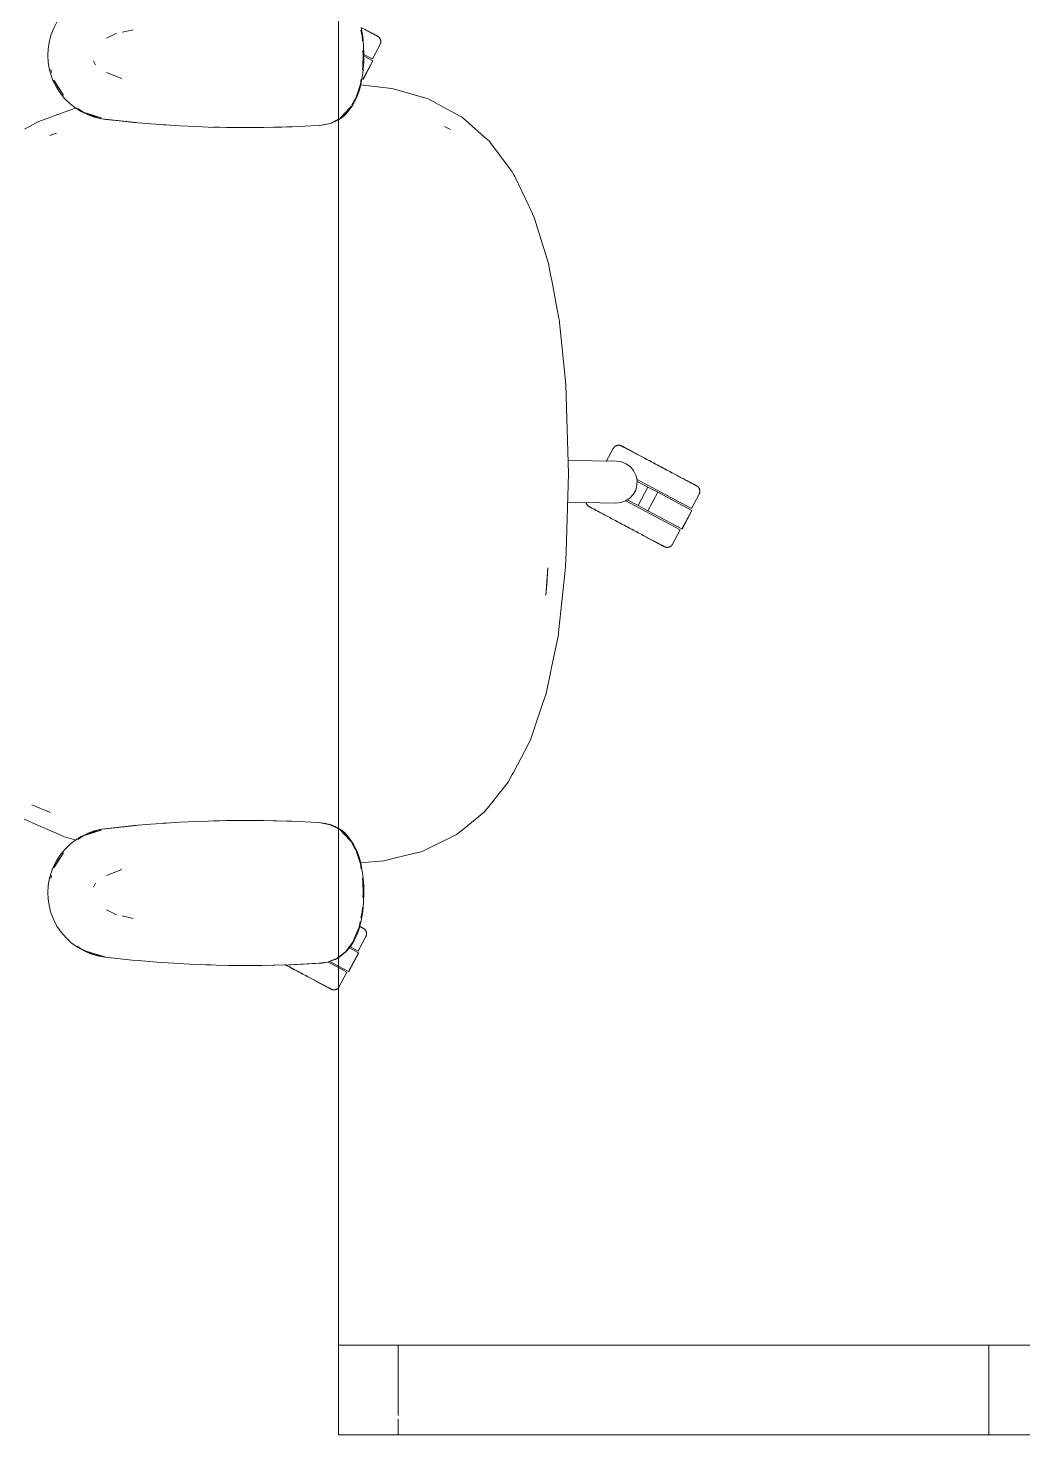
# Model space of a CAD drawing. Header units: millimetres. Extents: x 155927 to 295199, y -4084 to 97293.
# Drawn here: x 185961 to 186627, y 10669 to 11610 of the extents above; entities that cross this region are included whole.
import ezdxf

# ---------------------------------------------------------------- set-up
doc = ezdxf.new("R2010")
doc.units = ezdxf.units.MM
doc.header["$MEASUREMENT"] = 0
doc.layers.add('G-IMPT', color=8, linetype='CONTINUOUS', lineweight=9)
doc.layers.add('I-FURN', color=8, linetype='CONTINUOUS', lineweight=9)

msp = doc.modelspace()

# ---------------------------------------------------------------- linework, layer by layer
at = {"layer": 'G-IMPT'}
for p, q in [((185980.75, 11613.8), (185978.56, 11609.64)), ((185975.47, 11600.06), (185976.73, 11604.93)), ((185978.56, 11609.64), (185976.73, 11604.93)), ((186013.9, 11603.08), (186020.68, 11606.34)), ((186031.73, 11608.68), (186024.29, 11607.11)), ((186184.05, 11608.27), (186184.82, 11604.52)), ((186185.23, 11604.19), (186184.23, 11610.12)), ((186184.82, 11604.52), (186185.01, 11601.32)), ((186185.23, 11604.19), (186185.8, 11598.04)), ((185974.65, 11591.7), (185974.82, 11595.55)), ((185975.47, 11600.06), (185974.82, 11595.55)), ((186185.41, 11594.81), (186185.6, 11591.7)), ((186185.98, 11591.7), (186185.8, 11598.04)), ((185974.65, 11591.7), (185974.94, 11586.66)), ((185974.94, 11586.66), (185975.82, 11581.71)), ((186005.26, 11587.87), (186006.28, 11585.65)), ((186006.28, 11585.65), (186006.57, 11585.2)), ((186185.37, 11584.53), (186184.98, 11581.75)), ((186185.89, 11587.19), (186185.31, 11579.88)), ((186185.37, 11584.53), (186185.6, 11591.7)), ((186185.89, 11587.19), (186185.98, 11591.7)), ((185975.82, 11581.71), (185976.39, 11579.58)), ((185978.1, 11574.81), (185976.39, 11579.58)), ((185977.19, 11580.02), (185976.57, 11582.05)), ((185978.1, 11574.81), (185980.34, 11570.3)), ((185978.75, 11574.91), (185980.91, 11571.23)), ((185978.75, 11574.91), (185985.07, 11564.96)), ((186024.23, 11575.98), (186013.8, 11580.13)), ((186184.11, 11575.57), (186183.65, 11572.28)), ((186184.2, 11573.12), (186185.31, 11579.88)), ((185980.34, 11570.3), (185982.61, 11566.75)), ((185980.91, 11571.23), (185985.07, 11564.96)), ((185985.79, 11562.78), (185982.61, 11566.75)), ((186183.65, 11572.28), (186180.62, 11562.88)), ((186183.22, 11569.19), (186181.48, 11564.1)), ((186183.22, 11569.19), (186184.2, 11573.12)), ((186183.53, 11571.77), (186204.8, 11569.35)), ((186207.06, 11568.72), (186204.8, 11569.35)), ((186207.06, 11568.72), (186228.41, 11562.71)), ((185993.6, 11556.49), (185974.66, 11549.54)), ((185985.79, 11562.78), (185989.4, 11559.23)), ((185989.4, 11559.23), (185992.71, 11556.61)), ((185997.03, 11553.88), (185992.71, 11556.61)), ((185998.36, 11553.48), (185994.78, 11555.9)), ((186176.85, 11556.67), (186169.94, 11549.28)), ((186176.85, 11556.67), (186175.57, 11555.2)), ((186177.54, 11557.73), (186175.65, 11554.58)), ((186176.02, 11554.64), (186178.47, 11558.09)), ((186178.87, 11559.96), (186178.01, 11558.52)), ((186179.27, 11559.46), (186178.47, 11558.09)), ((186180.62, 11562.88), (186179.15, 11560.43)), ((186181.48, 11564.1), (186179.27, 11559.46)), ((186228.41, 11562.71), (186229.52, 11562.12)), ((186229.52, 11562.12), (186240.76, 11556.1)), ((186240.76, 11556.1), (186251.2, 11550.52)), ((185959.03, 11542.28), (185966.93, 11546.43)), ((185966.93, 11546.43), (185968.69, 11547.35)), ((185974.66, 11549.54), (185968.69, 11547.35)), ((185997.03, 11553.88), (186001.61, 11551.69)), ((185998.36, 11553.48), (186001.06, 11552.58)), ((185998.36, 11553.48), (186010.21, 11549.67)), ((186007.58, 11549.88), (185999.39, 11553.08)), ((186001.06, 11552.58), (186010.21, 11549.67)), ((186001.61, 11551.69), (186005.75, 11550.24)), ((186010.71, 11549.08), (186005.75, 11550.24)), ((186010.26, 11549.37), (186007.58, 11549.88)), ((186010.71, 11549.08), (186033.66, 11546.63)), ((186010.71, 11549.08), (186013.53, 11548.75)), ((186010.71, 11549.08), (186032.14, 11546.73)), ((186033.66, 11546.63), (186013.53, 11548.75)), ((186032.14, 11546.73), (186043.54, 11545.74)), ((186053.83, 11545.02), (186043.54, 11545.74)), ((186163.45, 11546.07), (186156.1, 11544.7)), ((186160.34, 11545.2), (186164.29, 11546.27)), ((186167.71, 11548.17), (186163.45, 11546.07)), ((186168.61, 11548.25), (186164.29, 11546.27)), ((186167.71, 11548.17), (186168.98, 11548.8)), ((186168.98, 11548.5), (186171.83, 11550.46)), ((186175.65, 11554.58), (186169.94, 11549.28)), ((186169.94, 11549.28), (186172.36, 11551.51)), ((186173.16, 11551.59), (186171.83, 11550.46)), ((186175.43, 11555.04), (186172.36, 11551.51)), ((186173.16, 11551.59), (186176.02, 11554.64)), ((186251.86, 11549.93), (186251.2, 11550.52)), ((186266.65, 11536.92), (186251.86, 11549.93)), ((185975.97, 11537.95), (185980.43, 11539.58)), ((185975.97, 11537.95), (185976.55, 11538.2)), ((185980.43, 11539.58), (185976.55, 11538.2)), ((186051.79, 11545.15), (186050.37, 11545.28)), ((186051.79, 11545.15), (186053.69, 11545.06)), ((186053.83, 11545.02), (186062.7, 11544.45)), ((186074.01, 11543.92), (186062.7, 11544.45)), ((186074.01, 11543.92), (186081.89, 11543.62)), ((186094.19, 11543.33), (186081.89, 11543.62)), ((186085.76, 11543.54), (186087.41, 11543.46)), ((186087.41, 11543.46), (186089.49, 11543.46)), ((186094.19, 11543.33), (186099.66, 11543.25)), ((186114.38, 11543.25), (186099.66, 11543.25)), ((186118.89, 11543.3), (186114.38, 11543.25)), ((186118.89, 11543.3), (186134.56, 11543.68)), ((186125.61, 11543.47), (186127.83, 11543.48)), ((186131.16, 11543.62), (186127.83, 11543.48)), ((186134.56, 11543.68), (186138.1, 11543.8)), ((186150.66, 11544.42), (186138.1, 11543.8)), ((186150.66, 11544.42), (186156.33, 11544.7)), ((186156.33, 11544.7), (186160.34, 11545.2)), ((186241.6, 11543.09), (186240, 11543.87)), ((186243.89, 11541.91), (186240, 11543.87)), ((186243.89, 11541.91), (186241.6, 11543.09)), ((186266.65, 11536.92), (186269.91, 11534.05)), ((186270.63, 11533.08), (186269.91, 11534.05)), ((186285.2, 11513.58), (186270.63, 11533.08)), ((186285.2, 11513.58), (186285.66, 11512.81)), ((186285.66, 11512.81), (186286.6, 11511.23)), ((186287.03, 11510.53), (186286.6, 11511.23)), ((186287.03, 11510.53), (186296.29, 11490.88)), ((186296.29, 11490.88), (186296.72, 11489.97)), ((186299.91, 11483.2), (186296.72, 11489.97)), ((186299.91, 11483.2), (186305.24, 11465.93)), ((186305.24, 11465.93), (186309.43, 11452.32)), ((186309.43, 11452.32), (186310.89, 11444.72)), ((186311.59, 11441.05), (186310.89, 11444.72)), ((186311.59, 11441.05), (186316.46, 11415.68)), ((186316.55, 11415.21), (186316.46, 11415.68)), ((186316.55, 11415.21), (186320.37, 11378.22)), ((186320.37, 11378.22), (186321.1, 11371.15)), ((186321.32, 11363.9), (186321.1, 11371.15)), ((186322.94, 11311.73), (186321.32, 11363.9)), ((186321.24, 11259.55), (186322.94, 11311.73)), ((186321.24, 11259.55), (186320.91, 11249.61)), ((186309.03, 11249.07), (186307.78, 11230.79)), ((186309.03, 11249.07), (186308.4, 11237.74)), ((186320.43, 11245.24), (186316.3, 11207.79)), ((186320.43, 11245.24), (186320.91, 11249.61)), ((186307.78, 11230.79), (186308.4, 11237.74)), ((186315.82, 11203.37), (186316.3, 11207.79)), ((186311.47, 11182.43), (186315.82, 11203.37)), ((186311.47, 11182.43), (186310.7, 11178.75)), ((186310.7, 11178.75), (186307.83, 11164.93)), ((186305.32, 11157.49), (186307.83, 11164.93)), ((186305.32, 11157.49), (186297.17, 11133.4)), ((186296.29, 11131.74), (186297.17, 11133.4)), ((186285.99, 11112.24), (186296.29, 11131.74)), ((186282.56, 11105.73), (186270.35, 11090.59)), ((186282.56, 11105.73), (186285.27, 11110.86)), ((186285.99, 11112.24), (186285.27, 11110.86)), ((185963.85, 11090.54), (185975.71, 11085.62)), ((185975.97, 11085.51), (185975.71, 11085.62)), ((186251.64, 11073.76), (186266.59, 11085.93)), ((186266.59, 11085.93), (186270.35, 11090.59)), ((185966.91, 11077.51), (185958.74, 11081.08)), ((185974.75, 11074.09), (185966.91, 11077.51)), ((186010.71, 11074.31), (186033.66, 11076.77)), ((186010.71, 11074.31), (186032.14, 11076.67)), ((186033.66, 11076.77), (186013.53, 11074.65)), ((186032.14, 11076.67), (186043.54, 11077.65)), ((186053.83, 11078.38), (186043.54, 11077.65)), ((186051.79, 11078.24), (186050.37, 11078.11)), ((186051.79, 11078.24), (186053.69, 11078.33)), ((186053.83, 11078.38), (186062.7, 11078.94)), ((186074.01, 11079.48), (186062.7, 11078.94)), ((186074.01, 11079.48), (186081.89, 11079.78)), ((186094.19, 11080.07), (186081.89, 11079.78)), ((186085.76, 11079.85), (186087.41, 11079.93)), ((186087.41, 11079.93), (186089.49, 11079.93)), ((186094.19, 11080.07), (186099.66, 11080.14)), ((186114.38, 11080.15), (186099.66, 11080.14)), ((186118.89, 11080.1), (186114.38, 11080.15)), ((186118.89, 11080.1), (186134.56, 11079.72)), ((186125.61, 11079.92), (186127.83, 11079.92)), ((186131.16, 11079.78), (186127.83, 11079.92)), ((186134.56, 11079.72), (186138.1, 11079.59)), ((186150.66, 11078.98), (186138.1, 11079.59)), ((186150.66, 11078.98), (186156.33, 11078.7)), ((186163.45, 11077.33), (186156.1, 11078.7)), ((186156.33, 11078.7), (186160.34, 11078.2)), ((186160.34, 11078.2), (186164.29, 11077.13)), ((186167.71, 11075.22), (186163.45, 11077.33)), ((186168.61, 11075.14), (186164.29, 11077.13)), ((185985.87, 11069.23), (185974.75, 11074.09)), ((185985.87, 11069.23), (185993.69, 11066.98)), ((185989.4, 11064.17), (185992.71, 11066.79)), ((185997.03, 11069.52), (185992.71, 11066.79)), ((185998.36, 11069.91), (185994.78, 11067.49)), ((185997.03, 11069.52), (186001.61, 11071.71)), ((185998.36, 11069.91), (186010.21, 11073.73)), ((185998.36, 11069.91), (186001.06, 11070.82)), ((186007.58, 11073.52), (185999.39, 11070.32)), ((186001.06, 11070.82), (186010.21, 11073.73)), ((186001.61, 11071.71), (186005.75, 11073.16)), ((186010.71, 11074.31), (186005.75, 11073.16)), ((186010.26, 11074.03), (186007.58, 11073.52)), ((186010.71, 11074.31), (186013.53, 11074.65)), ((186167.71, 11075.22), (186168.98, 11074.6)), ((186168.98, 11074.89), (186171.83, 11072.94)), ((186175.65, 11068.81), (186169.94, 11074.12)), ((186176.85, 11066.73), (186169.94, 11074.12)), ((186169.94, 11074.12), (186172.36, 11071.89)), ((186173.16, 11071.81), (186171.83, 11072.94)), ((186175.43, 11068.35), (186172.36, 11071.89)), ((186173.16, 11071.81), (186176.02, 11068.76)), ((186176.85, 11066.73), (186175.57, 11068.2)), ((186177.54, 11065.66), (186175.65, 11068.81)), ((186176.02, 11068.76), (186178.47, 11065.3)), ((186229.36, 11061.62), (186240.83, 11067.26)), ((186247.99, 11070.79), (186240.83, 11067.26)), ((186251.64, 11073.76), (186247.99, 11070.79)), ((185978.75, 11048.49), (185985.07, 11058.44)), ((185980.91, 11052.17), (185985.07, 11058.44)), ((185985.79, 11060.62), (185982.61, 11056.64)), ((185985.79, 11060.62), (185989.4, 11064.17)), ((186178.87, 11063.43), (186178.01, 11064.87)), ((186179.27, 11063.93), (186178.47, 11065.3)), ((186180.62, 11060.51), (186179.15, 11062.97)), ((186181.48, 11059.29), (186179.27, 11063.93)), ((186183.65, 11051.12), (186180.62, 11060.51)), ((186183.22, 11054.21), (186181.48, 11059.29)), ((186224.99, 11059.47), (186207.05, 11055.07)), ((186229.36, 11061.62), (186224.99, 11059.47)), ((185978.1, 11048.59), (185976.39, 11043.81)), ((185978.1, 11048.59), (185980.34, 11053.1)), ((185978.75, 11048.49), (185980.91, 11052.17)), ((185980.34, 11053.1), (185982.61, 11056.64)), ((186183.22, 11054.21), (186184.2, 11050.28)), ((186183.51, 11051.74), (186199.39, 11053.18)), ((186184.11, 11047.83), (186183.65, 11051.12)), ((186184.2, 11050.28), (186185.31, 11043.52)), ((186199.39, 11053.18), (186204.68, 11054.48)), ((186207.05, 11055.07), (186204.68, 11054.48)), ((185974.94, 11036.74), (185975.82, 11041.69)), ((185975.82, 11041.69), (185976.39, 11043.81)), ((185977.19, 11043.38), (185976.57, 11041.35)), ((186006.28, 11037.74), (186006.57, 11038.2)), ((186024.23, 11047.41), (186013.8, 11043.27)), ((186185.37, 11038.86), (186184.98, 11041.64)), ((186185.89, 11036.2), (186185.31, 11043.52)), ((186185.37, 11038.86), (186185.6, 11031.7)), ((185974.65, 11031.7), (185974.94, 11036.74)), ((185974.65, 11031.7), (185974.82, 11027.85)), ((186005.26, 11035.52), (186006.28, 11037.74)), ((186185.41, 11028.59), (186185.6, 11031.7)), ((186185.98, 11031.7), (186185.8, 11025.36)), ((186185.89, 11036.2), (186185.98, 11031.7)), ((185975.47, 11023.34), (185974.82, 11027.85)), ((185975.47, 11023.34), (185976.73, 11018.47)), ((186013.9, 11020.32), (186020.68, 11017.05)), ((186184.82, 11018.87), (186185.01, 11022.07)), ((186185.23, 11019.21), (186185.8, 11025.36)), ((185978.56, 11013.76), (185976.73, 11018.47)), ((185980.75, 11009.59), (185978.56, 11013.76)), ((186031.73, 11014.71), (186024.29, 11016.29)), ((186182.78, 11008.91), (186183.49, 11012.37)), ((186182.8, 11007.8), (186184.23, 11013.27)), ((186184.05, 11015.12), (186184.82, 11018.87)), ((186185.23, 11019.21), (186184.23, 11013.27)), ((185980.75, 11009.59), (185983.58, 11005.43)), ((185983.58, 11005.43), (185986.9, 11001.59)), ((185990.34, 10998.42), (185986.9, 11001.59)), ((186178.61, 10998.89), (186180.45, 11003.28)), ((186179.23, 10999.39), (186181.22, 11003.46)), ((186182.78, 11008.91), (186180.45, 11003.28)), ((186182.8, 11007.8), (186181.22, 11003.46)), ((185990.34, 10998.42), (185994.43, 10995.43)), ((185994.38, 10996.12), (185996.49, 10994.53)), ((185998.87, 10992.92), (185994.43, 10995.43)), ((186004.56, 10990.79), (185996.49, 10994.53)), ((185998.87, 10992.92), (186003.1, 10991.11)), ((186013.53, 10988.74), (186001.06, 10992.58)), ((186001.06, 10992.58), (186010.21, 10989.66)), ((186003.1, 10991.11), (186007.97, 10989.64)), ((186168.98, 10988.83), (186173.39, 10992.1)), ((186170.17, 10989.22), (186173.91, 10992.3)), ((186173.39, 10992.1), (186178.61, 10998.89)), ((186176.58, 10995.34), (186173.91, 10992.3)), ((186179.23, 10999.39), (186176.58, 10995.34)), ((186004.56, 10990.79), (186012.96, 10988.87)), ((186013.01, 10988.74), (186007.97, 10989.64)), ((186013.53, 10988.74), (186010.21, 10989.66)), ((186030.94, 10986.84), (186013.01, 10988.74)), ((186035.07, 10986.49), (186030.94, 10986.84)), ((186050.12, 10985.25), (186035.07, 10986.49)), ((186041.94, 10985.9), (186040.27, 10986.06)), ((186050.12, 10985.25), (186055.21, 10984.92)), ((186055.21, 10984.92), (186069.35, 10984.11)), ((186075.38, 10983.86), (186069.35, 10984.11)), ((186075.38, 10983.86), (186087.13, 10983.47)), ((186080.26, 10983.72), (186082.2, 10983.61)), ((186082.2, 10983.61), (186083.69, 10983.59)), ((186095.55, 10983.3), (186087.13, 10983.47)), ((186095.55, 10983.3), (186125.57, 10983.42)), ((186095.55, 10983.3), (186115.74, 10983.26)), ((186095.55, 10983.3), (186106.35, 10983.21)), ((186125.57, 10983.42), (186106.35, 10983.21)), ((186115.74, 10983.26), (186137.13, 10983.76)), ((186115.74, 10983.26), (186135.92, 10983.72)), ((186115.74, 10983.26), (186125.57, 10983.42)), ((186115.74, 10983.3), (186117.77, 10983.28)), ((186117.77, 10983.28), (186119.68, 10983.35)), ((186125.57, 10983.42), (186137.13, 10983.76)), ((186135.92, 10983.72), (186157.71, 10984.81)), ((186135.92, 10983.72), (186156.1, 10984.7)), ((186137.13, 10983.76), (186135.92, 10983.72)), ((186137.13, 10983.76), (186157.71, 10984.81)), ((186157.71, 10984.81), (186156.1, 10984.7)), ((186157.71, 10984.81), (186159.36, 10985.06)), ((186161.57, 10985.52), (186157.72, 10984.94)), ((186161.75, 10985.51), (186159.36, 10985.06)), ((186161.57, 10985.52), (186167.77, 10987.93)), ((186161.75, 10985.51), (186163.1, 10985.87)), ((186166.74, 10987.27), (186163.1, 10985.87)), ((186166.74, 10987.27), (186168.98, 10988.54)), ((186167.77, 10987.93), (186168.98, 10988.83)), ((186168.98, 10988.54), (186170.17, 10989.22))]:
    msp.add_line(p, q, dxfattribs=at)
at = {"layer": 'I-FURN'}
for p, q in [((186168.98, 12069.5), (186168.98, 10669.5)), ((186168.98, 10669.5), (186168.98, 12069.5)), ((186185.27, 11609.57), (186184.46, 11610)), ((186186.06, 11609.15), (186185.27, 11609.57)), ((186186.82, 11608.74), (186186.06, 11609.15)), ((186187.56, 11608.35), (186186.82, 11608.74)), ((186188.26, 11607.98), (186187.56, 11608.35)), ((186188.94, 11607.62), (186188.26, 11607.98)), ((186189.59, 11607.27), (186188.94, 11607.62)), ((186190.2, 11606.94), (186189.59, 11607.27)), ((186190.79, 11606.63), (186190.2, 11606.94)), ((186190.48, 11606.8), (186191.05, 11606.5)), ((186191.34, 11606.34), (186190.79, 11606.63)), ((186191.05, 11606.5), (186191.58, 11606.21)), ((186191.86, 11606.06), (186191.34, 11606.34)), ((186191.58, 11606.21), (186192.08, 11605.94)), ((186192.34, 11605.81), (186191.86, 11606.06)), ((186192.08, 11605.94), (186192.55, 11605.7)), ((186192.79, 11605.57), (186192.34, 11605.81)), ((186192.55, 11605.7), (186192.98, 11605.47)), ((186193.2, 11605.35), (186192.79, 11605.57)), ((186192.98, 11605.47), (186193.37, 11605.26)), ((186193.57, 11605.16), (186193.2, 11605.35)), ((186193.37, 11605.26), (186193.73, 11605.07)), ((186193.9, 11604.98), (186193.57, 11605.16)), ((186193.73, 11605.07), (186194.04, 11604.9)), ((186194.2, 11604.82), (186193.9, 11604.98)), ((186194.04, 11604.9), (186194.32, 11604.75)), ((186194.46, 11604.68), (186194.2, 11604.82)), ((186194.32, 11604.75), (186194.56, 11604.63)), ((186194.68, 11604.56), (186194.46, 11604.68)), ((186194.56, 11604.63), (186194.77, 11604.52)), ((186194.86, 11604.47), (186194.68, 11604.56)), ((186194.77, 11604.52), (186194.93, 11604.43)), ((186195, 11604.39), (186194.86, 11604.47)), ((186194.93, 11604.43), (186195.05, 11604.37)), ((186195.1, 11604.34), (186195, 11604.39)), ((186195.05, 11604.37), (186195.13, 11604.32)), ((186195.16, 11604.31), (186195.1, 11604.34)), ((186195.13, 11604.32), (186195.17, 11604.3)), ((186195.18, 11604.3), (186195.16, 11604.31)), ((186195.17, 11604.3), (186195.18, 11604.3)), ((186195.18, 11604.3), (186195.32, 11604.22)), ((186195.32, 11604.22), (186195.46, 11604.14)), ((186195.46, 11604.14), (186195.59, 11604.05)), ((186195.59, 11604.05), (186195.72, 11603.95)), ((186195.72, 11603.95), (186195.85, 11603.85)), ((186195.85, 11603.85), (186195.97, 11603.75)), ((186195.97, 11603.75), (186196.09, 11603.64)), ((186196.09, 11603.64), (186196.2, 11603.52)), ((186196.2, 11603.52), (186196.31, 11603.4)), ((186196.31, 11603.4), (186196.42, 11603.28)), ((186196.42, 11603.28), (186196.51, 11603.15)), ((186196.51, 11603.15), (186196.61, 11603.02)), ((186196.61, 11603.02), (186196.7, 11602.89)), ((186196.7, 11602.89), (186196.78, 11602.75)), ((186196.78, 11602.75), (186196.86, 11602.61)), ((186196.86, 11602.61), (186196.93, 11602.46)), ((186196.93, 11602.46), (186197, 11602.32)), ((186197, 11602.32), (186197.06, 11602.17)), ((186197.06, 11602.17), (186197.11, 11602.02)), ((186191.7, 11589.16), (186196.85, 11598.85)), ((186196.87, 11598.89), (186196.85, 11598.85)), ((186196.94, 11599.03), (186196.87, 11598.89)), ((186197, 11599.18), (186196.94, 11599.03)), ((186197.06, 11599.33), (186197, 11599.18)), ((186197.12, 11599.48), (186197.06, 11599.33)), ((186197.11, 11602.02), (186197.16, 11601.86)), ((186197.16, 11599.63), (186197.12, 11599.48)), ((186197.16, 11601.86), (186197.2, 11601.71)), ((186197.2, 11599.79), (186197.16, 11599.63)), ((186197.2, 11601.71), (186197.24, 11601.55)), ((186197.24, 11599.95), (186197.2, 11599.79)), ((186197.24, 11601.55), (186197.26, 11601.39)), ((186197.27, 11600.11), (186197.24, 11599.95)), ((186197.26, 11601.39), (186197.29, 11601.23)), ((186197.29, 11600.27), (186197.27, 11600.11)), ((186197.29, 11601.23), (186197.3, 11601.07)), ((186197.31, 11600.43), (186197.29, 11600.27)), ((186197.3, 11601.07), (186197.31, 11600.91)), ((186197.31, 11600.91), (186197.32, 11600.75)), ((186197.32, 11600.75), (186197.31, 11600.59)), ((186197.31, 11600.59), (186197.31, 11600.43)), ((186191.88, 11587.93), (186185.31, 11575.57)), ((186185.48, 11575.48), (186192.05, 11587.84)), ((186186.07, 11592.16), (186191.7, 11589.16)), ((186186.59, 11590.75), (186191.88, 11587.93)), ((186185.31, 11575.57), (186185.21, 11575.62)), ((186353.26, 11329.49), (186353.36, 11329.61)), ((186353.36, 11329.61), (186353.47, 11329.73)), ((186353.47, 11329.73), (186353.59, 11329.84)), ((186353.59, 11329.84), (186353.71, 11329.95)), ((186353.71, 11329.95), (186353.83, 11330.05)), ((186353.83, 11330.05), (186353.96, 11330.15)), ((186353.96, 11330.15), (186354.09, 11330.25)), ((186354.09, 11330.25), (186354.22, 11330.34)), ((186354.22, 11330.34), (186354.36, 11330.42)), ((186354.36, 11330.42), (186354.5, 11330.5)), ((186354.5, 11330.5), (186354.65, 11330.57)), ((186354.65, 11330.57), (186354.79, 11330.63)), ((186354.79, 11330.63), (186354.94, 11330.69)), ((186354.94, 11330.69), (186355.1, 11330.75)), ((186355.1, 11330.75), (186355.25, 11330.8)), ((186355.25, 11330.8), (186355.41, 11330.84)), ((186355.41, 11330.84), (186355.56, 11330.87)), ((186355.56, 11330.87), (186355.72, 11330.9)), ((186355.72, 11330.9), (186355.88, 11330.93)), ((186355.88, 11330.93), (186356.04, 11330.94)), ((186356.04, 11330.94), (186356.2, 11330.95)), ((186356.2, 11330.95), (186356.36, 11330.96)), ((186356.36, 11330.96), (186356.52, 11330.95)), ((186356.52, 11330.95), (186356.69, 11330.94)), ((186356.69, 11330.94), (186356.85, 11330.93)), ((186356.85, 11330.93), (186357.01, 11330.91)), ((186357.01, 11330.91), (186357.16, 11330.88)), ((186357.16, 11330.88), (186357.32, 11330.84)), ((186357.32, 11330.84), (186357.48, 11330.8)), ((186357.48, 11330.8), (186357.63, 11330.75)), ((186357.63, 11330.75), (186357.78, 11330.7)), ((186357.78, 11330.7), (186357.93, 11330.64)), ((186357.93, 11330.64), (186358.08, 11330.58)), ((186358.08, 11330.58), (186358.23, 11330.5)), ((186358.23, 11330.5), (186358.26, 11330.48)), ((186358.26, 11330.48), (186358.28, 11330.47)), ((186358.27, 11330.48), (186358.26, 11330.48)), ((186358.31, 11330.46), (186358.27, 11330.48)), ((186358.28, 11330.47), (186358.34, 11330.44)), ((186358.39, 11330.42), (186358.31, 11330.46)), ((186358.34, 11330.44), (186358.44, 11330.39)), ((186358.52, 11330.35), (186358.39, 11330.42)), ((186358.44, 11330.39), (186358.58, 11330.31)), ((186358.68, 11330.26), (186358.52, 11330.35)), ((186358.58, 11330.31), (186358.76, 11330.22)), ((186358.88, 11330.16), (186358.68, 11330.26)), ((186358.76, 11330.22), (186358.98, 11330.1)), ((186359.12, 11330.03), (186358.88, 11330.16)), ((186358.98, 11330.1), (186359.24, 11329.96)), ((186359.4, 11329.88), (186359.12, 11330.03)), ((186359.24, 11329.96), (186359.54, 11329.81)), ((186359.72, 11329.71), (186359.4, 11329.88)), ((186359.54, 11329.81), (186359.88, 11329.63)), ((186360.07, 11329.52), (186359.72, 11329.71)), ((186359.88, 11329.63), (186360.25, 11329.43)), ((186360.46, 11329.31), (186360.07, 11329.52)), ((186322.66, 11320.76), (186355, 11320.19)), ((186352.81, 11328.82), (186348.11, 11319.98)), ((186352.81, 11328.82), (186352.89, 11328.96)), ((186352.89, 11328.96), (186352.98, 11329.1)), ((186352.98, 11329.1), (186353.07, 11329.23)), ((186353.07, 11329.23), (186353.16, 11329.36)), ((186353.16, 11329.36), (186353.26, 11329.49)), ((186355, 11320.19), (186358.34, 11319.73)), ((186360.25, 11329.43), (186360.66, 11329.21)), ((186360.89, 11329.09), (186360.46, 11329.31)), ((186360.66, 11329.21), (186361.1, 11328.97)), ((186361.36, 11328.84), (186360.89, 11329.09)), ((186361.1, 11328.97), (186361.59, 11328.72)), ((186361.86, 11328.57), (186361.36, 11328.84)), ((186361.59, 11328.72), (186362.1, 11328.44)), ((186362.4, 11328.29), (186361.86, 11328.57)), ((186362.1, 11328.44), (186362.65, 11328.15)), ((186362.97, 11327.98), (186362.4, 11328.29)), ((186362.65, 11328.15), (186363.24, 11327.84)), ((186363.57, 11327.66), (186362.97, 11327.98)), ((186364.2, 11327.33), (186363.57, 11327.66)), ((186364.87, 11326.97), (186364.2, 11327.33)), ((186365.56, 11326.61), (186364.87, 11326.97)), ((186366.28, 11326.22), (186365.56, 11326.61)), ((186367.03, 11325.82), (186366.28, 11326.22)), ((186367.81, 11325.41), (186367.03, 11325.82)), ((186368.61, 11324.98), (186367.81, 11325.41)), ((186369.43, 11324.55), (186368.61, 11324.98)), ((186368.98, 11324.78), (186369.82, 11324.34)), ((186370.28, 11324.1), (186369.43, 11324.55)), ((186369.82, 11324.34), (186370.68, 11323.88)), ((186371.15, 11323.63), (186370.28, 11324.1)), ((186370.68, 11323.88), (186371.55, 11323.42)), ((186372.03, 11323.16), (186371.15, 11323.63)), ((186371.55, 11323.42), (186372.45, 11322.94)), ((186372.94, 11322.68), (186372.03, 11323.16)), ((186372.45, 11322.94), (186373.36, 11322.46)), ((186373.86, 11322.19), (186372.94, 11322.68)), ((186373.36, 11322.46), (186374.29, 11321.96)), ((186374.8, 11321.69), (186373.86, 11322.19)), ((186374.29, 11321.96), (186375.24, 11321.46)), ((186375.75, 11321.19), (186374.8, 11321.69)), ((186375.24, 11321.46), (186376.19, 11320.95)), ((186376.72, 11320.67), (186375.75, 11321.19)), ((186376.19, 11320.95), (186377.16, 11320.44)), ((186377.69, 11320.16), (186376.72, 11320.67)), ((186377.16, 11320.44), (186378.14, 11319.92)), ((186378.67, 11319.63), (186377.69, 11320.16)), ((186358.34, 11319.73), (186361.48, 11318.48)), ((186361.48, 11318.48), (186364.22, 11316.51)), ((186364.22, 11316.51), (186366.41, 11313.95)), ((186366.41, 11313.95), (186367.93, 11310.94)), ((186367.93, 11310.94), (186368.68, 11307.65)), ((186378.14, 11319.92), (186379.13, 11319.39)), ((186379.66, 11319.11), (186378.67, 11319.63)), ((186379.13, 11319.39), (186380.12, 11318.86)), ((186380.66, 11318.58), (186379.66, 11319.11)), ((186380.12, 11318.86), (186381.12, 11318.33)), ((186381.66, 11318.04), (186380.66, 11318.58)), ((186381.12, 11318.33), (186382.12, 11317.8)), ((186382.67, 11317.51), (186381.66, 11318.04)), ((186382.12, 11317.8), (186383.13, 11317.26)), ((186383.67, 11316.97), (186382.67, 11317.51)), ((186383.13, 11317.26), (186384.14, 11316.73)), ((186384.68, 11316.44), (186383.67, 11316.97)), ((186384.14, 11316.73), (186385.14, 11316.19)), ((186385.68, 11315.91), (186384.68, 11316.44)), ((186385.14, 11316.19), (186386.14, 11315.66)), ((186386.68, 11315.38), (186385.68, 11315.91)), ((186386.14, 11315.66), (186387.14, 11315.13)), ((186387.67, 11314.85), (186386.68, 11315.38)), ((186387.14, 11315.13), (186388.13, 11314.6)), ((186388.66, 11314.32), (186387.67, 11314.85)), ((186388.13, 11314.6), (186389.11, 11314.08)), ((186389.64, 11313.8), (186388.66, 11314.32)), ((186389.11, 11314.08), (186390.09, 11313.56)), ((186390.61, 11313.29), (186389.64, 11313.8)), ((186390.09, 11313.56), (186391.05, 11313.05)), ((186391.57, 11312.78), (186390.61, 11313.29)), ((186391.05, 11313.05), (186392, 11312.55)), ((186392.51, 11312.28), (186391.57, 11312.78)), ((186392, 11312.55), (186392.94, 11312.05)), ((186393.44, 11311.78), (186392.51, 11312.28)), ((186392.94, 11312.05), (186393.86, 11311.56)), ((186394.35, 11311.3), (186393.44, 11311.78)), ((186393.86, 11311.56), (186394.77, 11311.07)), ((186395.25, 11310.82), (186394.35, 11311.3)), ((186396.13, 11310.35), (186395.25, 11310.82)), ((186368.62, 11304.27), (186367.75, 11301.01)), ((186368.34, 11308.14), (186405.05, 11288.62)), ((186368.68, 11307.65), (186368.62, 11304.27)), ((186368.74, 11306.79), (186375.89, 11302.99)), ((186375.89, 11302.99), (186369.32, 11290.63)), ((186375.89, 11302.99), (186382.53, 11299.46)), ((186396.98, 11309.9), (186396.13, 11310.35)), ((186397.82, 11309.45), (186396.98, 11309.9)), ((186398.63, 11309.02), (186397.82, 11309.45)), ((186399.42, 11308.6), (186398.63, 11309.02)), ((186400.18, 11308.2), (186399.42, 11308.6)), ((186400.91, 11307.81), (186400.18, 11308.2)), ((186401.62, 11307.43), (186400.91, 11307.81)), ((186402.3, 11307.07), (186401.62, 11307.43)), ((186402.95, 11306.73), (186402.3, 11307.07)), ((186403.56, 11306.4), (186402.95, 11306.73)), ((186404.15, 11306.09), (186403.56, 11306.4)), ((186403.84, 11306.25), (186404.41, 11305.95)), ((186404.7, 11305.79), (186404.15, 11306.09)), ((186404.41, 11305.95), (186404.94, 11305.67)), ((186405.22, 11305.52), (186404.7, 11305.79)), ((186404.94, 11305.67), (186405.44, 11305.4)), ((186405.7, 11305.26), (186405.22, 11305.52)), ((186405.44, 11305.4), (186405.91, 11305.15)), ((186406.14, 11305.03), (186405.7, 11305.26)), ((186405.91, 11305.15), (186406.34, 11304.92)), ((186406.55, 11304.81), (186406.14, 11305.03)), ((186406.34, 11304.92), (186406.73, 11304.71)), ((186406.93, 11304.61), (186406.55, 11304.81)), ((186406.73, 11304.71), (186407.09, 11304.52)), ((186407.26, 11304.43), (186406.93, 11304.61)), ((186407.09, 11304.52), (186407.4, 11304.36)), ((186407.56, 11304.27), (186407.26, 11304.43)), ((186407.4, 11304.36), (186407.68, 11304.21)), ((186407.82, 11304.14), (186407.56, 11304.27)), ((186407.68, 11304.21), (186407.92, 11304.08)), ((186408.04, 11304.02), (186407.82, 11304.14)), ((186407.92, 11304.08), (186408.13, 11303.97)), ((186408.22, 11303.92), (186408.04, 11304.02)), ((186408.13, 11303.97), (186408.29, 11303.89)), ((186408.36, 11303.85), (186408.22, 11303.92)), ((186408.29, 11303.89), (186408.41, 11303.82)), ((186408.46, 11303.8), (186408.36, 11303.85)), ((186408.41, 11303.82), (186408.49, 11303.78)), ((186408.52, 11303.76), (186408.46, 11303.8)), ((186408.49, 11303.78), (186408.53, 11303.76)), ((186408.54, 11303.75), (186408.52, 11303.76)), ((186408.53, 11303.76), (186408.54, 11303.75)), ((186408.54, 11303.75), (186408.68, 11303.67)), ((186408.68, 11303.67), (186408.82, 11303.59)), ((186408.82, 11303.59), (186408.95, 11303.5)), ((186408.95, 11303.5), (186409.08, 11303.41)), ((186409.08, 11303.41), (186409.21, 11303.31)), ((186409.21, 11303.31), (186409.33, 11303.2)), ((186409.33, 11303.2), (186409.45, 11303.09)), ((186409.45, 11303.09), (186409.56, 11302.98)), ((186409.56, 11302.98), (186409.67, 11302.86)), ((186409.67, 11302.86), (186409.77, 11302.74)), ((186409.77, 11302.74), (186409.87, 11302.61)), ((186409.87, 11302.61), (186409.97, 11302.48)), ((186409.97, 11302.48), (186410.06, 11302.34)), ((186410.06, 11302.34), (186410.14, 11302.2)), ((186410.14, 11302.2), (186410.22, 11302.06)), ((186410.22, 11302.06), (186410.29, 11301.92)), ((186410.29, 11301.92), (186410.36, 11301.77)), ((186410.36, 11301.77), (186410.42, 11301.62)), ((186410.42, 11301.62), (186410.47, 11301.47)), ((186410.47, 11301.47), (186410.52, 11301.32)), ((186410.52, 11301.32), (186410.56, 11301.16)), ((186354.51, 11292.21), (186322.32, 11292.77)), ((186334.65, 11292.46), (186334.61, 11292.62)), ((186334.69, 11292.31), (186334.65, 11292.46)), ((186334.74, 11292.15), (186334.69, 11292.31)), ((186334.79, 11292), (186334.74, 11292.15)), ((186334.85, 11291.85), (186334.79, 11292)), ((186357.87, 11292.56), (186354.51, 11292.21)), ((186361.04, 11293.7), (186357.87, 11292.56)), ((186360.79, 11294.03), (186397.54, 11274.49)), ((186363.85, 11295.57), (186361.04, 11293.7)), ((186369.32, 11290.63), (186362.17, 11294.43)), ((186366.13, 11298.05), (186363.85, 11295.57)), ((186367.75, 11301.01), (186366.13, 11298.05)), ((186382.53, 11299.46), (186375.96, 11287.1)), ((186382.53, 11299.46), (186405.24, 11287.39)), ((186405.05, 11288.62), (186410.2, 11298.3)), ((186410.22, 11298.34), (186410.2, 11298.3)), ((186410.3, 11298.49), (186410.22, 11298.34)), ((186410.36, 11298.63), (186410.3, 11298.49)), ((186410.42, 11298.78), (186410.36, 11298.63)), ((186410.47, 11298.93), (186410.42, 11298.78)), ((186410.52, 11299.09), (186410.47, 11298.93)), ((186410.56, 11299.24), (186410.52, 11299.09)), ((186410.56, 11301.16), (186410.59, 11301)), ((186410.6, 11299.4), (186410.56, 11299.24)), ((186410.59, 11301), (186410.62, 11300.84)), ((186410.63, 11299.56), (186410.6, 11299.4)), ((186410.62, 11300.84), (186410.65, 11300.69)), ((186410.65, 11299.72), (186410.63, 11299.56)), ((186410.65, 11300.69), (186410.66, 11300.52)), ((186410.66, 11299.88), (186410.65, 11299.72)), ((186410.66, 11300.52), (186410.67, 11300.36)), ((186410.67, 11300.04), (186410.66, 11299.88)), ((186410.67, 11300.36), (186410.68, 11300.2)), ((186410.68, 11300.2), (186410.67, 11300.04)), ((186334.92, 11291.7), (186334.85, 11291.85)), ((186334.99, 11291.56), (186334.92, 11291.7)), ((186335.07, 11291.42), (186334.99, 11291.56)), ((186335.15, 11291.28), (186335.07, 11291.42)), ((186335.24, 11291.14), (186335.15, 11291.28)), ((186335.33, 11291.01), (186335.24, 11291.14)), ((186335.43, 11290.89), (186335.33, 11291.01)), ((186335.54, 11290.76), (186335.43, 11290.89)), ((186335.64, 11290.64), (186335.54, 11290.76)), ((186335.76, 11290.53), (186335.64, 11290.64)), ((186335.88, 11290.42), (186335.76, 11290.53)), ((186336, 11290.32), (186335.88, 11290.42)), ((186336.13, 11290.22), (186336, 11290.32)), ((186336.26, 11290.12), (186336.13, 11290.22)), ((186336.39, 11290.03), (186336.26, 11290.12)), ((186336.53, 11289.95), (186336.39, 11290.03)), ((186336.67, 11289.87), (186336.53, 11289.95)), ((186336.72, 11289.84), (186336.67, 11289.87)), ((186336.67, 11289.87), (186336.67, 11289.87)), ((186336.67, 11289.87), (186336.69, 11289.86)), ((186336.69, 11289.86), (186336.75, 11289.83)), ((186336.8, 11289.8), (186336.72, 11289.84)), ((186336.75, 11289.83), (186336.85, 11289.77)), ((186336.92, 11289.73), (186336.8, 11289.8)), ((186336.85, 11289.77), (186336.99, 11289.7)), ((186337.08, 11289.65), (186336.92, 11289.73)), ((186336.99, 11289.7), (186337.17, 11289.6)), ((186337.28, 11289.54), (186337.08, 11289.65)), ((186337.17, 11289.6), (186337.39, 11289.49)), ((186337.52, 11289.41), (186337.28, 11289.54)), ((186337.39, 11289.49), (186337.65, 11289.35)), ((186337.8, 11289.27), (186337.52, 11289.41)), ((186337.65, 11289.35), (186337.94, 11289.19)), ((186338.12, 11289.1), (186337.8, 11289.27)), ((186337.94, 11289.19), (186338.28, 11289.01)), ((186338.48, 11288.91), (186338.12, 11289.1)), ((186338.28, 11289.01), (186338.65, 11288.81)), ((186338.87, 11288.7), (186338.48, 11288.91)), ((186338.65, 11288.81), (186339.06, 11288.6)), ((186339.3, 11288.47), (186338.87, 11288.7)), ((186339.06, 11288.6), (186339.51, 11288.36)), ((186339.76, 11288.22), (186339.3, 11288.47)), ((186339.51, 11288.36), (186339.99, 11288.1)), ((186340.27, 11287.96), (186339.76, 11288.22)), ((186339.99, 11288.1), (186340.51, 11287.83)), ((186340.8, 11287.67), (186340.27, 11287.96)), ((186340.51, 11287.83), (186341.06, 11287.53)), ((186341.37, 11287.37), (186340.8, 11287.67)), ((186341.06, 11287.53), (186341.64, 11287.22)), ((186341.64, 11287.22), (186342.26, 11286.9)), ((186342.26, 11286.9), (186342.91, 11286.55)), ((186342.91, 11286.55), (186343.58, 11286.19)), ((186343.58, 11286.19), (186344.29, 11285.81)), ((186344.29, 11285.81), (186345.03, 11285.42)), ((186345.03, 11285.42), (186345.79, 11285.02)), ((186345.79, 11285.02), (186346.58, 11284.6)), ((186346.58, 11284.6), (186347.39, 11284.17)), ((186347.39, 11284.17), (186348.22, 11283.72)), ((186348.22, 11283.72), (186349.08, 11283.27)), ((186349.08, 11283.27), (186349.96, 11282.8)), ((186349.96, 11282.8), (186350.85, 11282.33)), ((186351.34, 11282.06), (186350.44, 11282.55)), ((186375.96, 11287.1), (186369.32, 11290.63)), ((186398.67, 11275.02), (186375.96, 11287.1)), ((186405.24, 11287.39), (186398.67, 11275.02)), ((186398.84, 11274.93), (186405.41, 11287.3)), ((186350.85, 11282.33), (186351.77, 11281.84)), ((186352.27, 11281.57), (186351.34, 11282.06)), ((186351.77, 11281.84), (186352.7, 11281.35)), ((186353.2, 11281.08), (186352.27, 11281.57)), ((186352.7, 11281.35), (186353.64, 11280.84)), ((186354.16, 11280.57), (186353.2, 11281.08)), ((186353.64, 11280.84), (186354.6, 11280.34)), ((186355.12, 11280.06), (186354.16, 11280.57)), ((186354.6, 11280.34), (186355.57, 11279.82)), ((186356.09, 11279.54), (186355.12, 11280.06)), ((186355.57, 11279.82), (186356.55, 11279.3)), ((186357.08, 11279.02), (186356.09, 11279.54)), ((186356.55, 11279.3), (186357.53, 11278.77)), ((186358.07, 11278.49), (186357.08, 11279.02)), ((186357.53, 11278.77), (186358.53, 11278.25)), ((186359.07, 11277.96), (186358.07, 11278.49)), ((186358.53, 11278.25), (186359.53, 11277.71)), ((186360.07, 11277.43), (186359.07, 11277.96)), ((186359.53, 11277.71), (186360.53, 11277.18)), ((186361.07, 11276.89), (186360.07, 11277.43)), ((186360.53, 11277.18), (186361.53, 11276.65)), ((186362.08, 11276.36), (186361.07, 11276.89)), ((186361.53, 11276.65), (186362.54, 11276.11)), ((186363.08, 11275.82), (186362.08, 11276.36)), ((186362.54, 11276.11), (186363.54, 11275.58)), ((186364.08, 11275.29), (186363.08, 11275.82)), ((186363.54, 11275.58), (186364.55, 11275.05)), ((186365.08, 11274.76), (186364.08, 11275.29)), ((186364.55, 11275.05), (186365.54, 11274.52)), ((186366.08, 11274.23), (186365.08, 11274.76)), ((186365.54, 11274.52), (186366.53, 11273.99)), ((186367.07, 11273.71), (186366.08, 11274.23)), ((186366.53, 11273.99), (186367.52, 11273.47)), ((186368.04, 11273.19), (186367.07, 11273.71)), ((186367.52, 11273.47), (186368.49, 11272.95)), ((186369.01, 11272.67), (186368.04, 11273.19)), ((186392.39, 11264.8), (186397.54, 11274.49)), ((186368.49, 11272.95), (186369.45, 11272.44)), ((186369.97, 11272.16), (186369.01, 11272.67)), ((186369.45, 11272.44), (186370.41, 11271.93)), ((186370.91, 11271.66), (186369.97, 11272.16)), ((186370.41, 11271.93), (186371.34, 11271.43)), ((186371.84, 11271.17), (186370.91, 11271.66)), ((186371.34, 11271.43), (186372.27, 11270.94)), ((186372.76, 11270.68), (186371.84, 11271.17)), ((186372.27, 11270.94), (186373.17, 11270.46)), ((186373.65, 11270.2), (186372.76, 11270.68)), ((186373.17, 11270.46), (186374.06, 11269.99)), ((186374.53, 11269.74), (186373.65, 11270.2)), ((186374.06, 11269.99), (186374.93, 11269.53)), ((186375.39, 11269.28), (186374.53, 11269.74)), ((186374.93, 11269.53), (186375.77, 11269.08)), ((186376.22, 11268.84), (186375.39, 11269.28)), ((186375.77, 11269.08), (186376.6, 11268.64)), ((186376.6, 11268.64), (186377.4, 11268.21)), ((186377.4, 11268.21), (186378.18, 11267.8)), ((186378.18, 11267.8), (186378.93, 11267.4)), ((186378.93, 11267.4), (186379.65, 11267.02)), ((186379.65, 11267.02), (186380.34, 11266.65)), ((186380.34, 11266.65), (186381.01, 11266.29)), ((186381.01, 11266.29), (186381.64, 11265.96)), ((186381.64, 11265.96), (186382.24, 11265.64)), ((186382.55, 11265.47), (186381.97, 11265.78)), ((186382.24, 11265.64), (186382.81, 11265.33)), ((186383.1, 11265.18), (186382.55, 11265.47)), ((186382.81, 11265.33), (186383.35, 11265.05)), ((186383.62, 11264.9), (186383.1, 11265.18)), ((186383.35, 11265.05), (186383.85, 11264.78)), ((186384.1, 11264.65), (186383.62, 11264.9)), ((186383.85, 11264.78), (186384.31, 11264.54)), ((186384.55, 11264.41), (186384.1, 11264.65)), ((186384.31, 11264.54), (186384.74, 11264.31)), ((186384.96, 11264.19), (186384.55, 11264.41)), ((186384.74, 11264.31), (186385.13, 11264.1)), ((186385.33, 11263.99), (186384.96, 11264.19)), ((186385.13, 11264.1), (186385.49, 11263.91)), ((186385.67, 11263.82), (186385.33, 11263.99)), ((186385.49, 11263.91), (186385.81, 11263.74)), ((186385.96, 11263.66), (186385.67, 11263.82)), ((186385.81, 11263.74), (186386.09, 11263.59)), ((186391.62, 11263.78), (186391.5, 11263.67)), ((186391.73, 11263.89), (186391.62, 11263.78)), ((186391.84, 11264.01), (186391.73, 11263.89)), ((186391.95, 11264.13), (186391.84, 11264.01)), ((186392.05, 11264.26), (186391.95, 11264.13)), ((186392.14, 11264.39), (186392.05, 11264.26)), ((186392.23, 11264.53), (186392.14, 11264.39)), ((186392.31, 11264.66), (186392.23, 11264.53)), ((186392.39, 11264.8), (186392.31, 11264.66)), ((186386.22, 11263.52), (186385.96, 11263.66)), ((186386.09, 11263.59), (186386.33, 11263.46)), ((186386.44, 11263.4), (186386.22, 11263.52)), ((186386.33, 11263.46), (186386.53, 11263.36)), ((186386.62, 11263.31), (186386.44, 11263.4)), ((186386.53, 11263.36), (186386.69, 11263.27)), ((186386.76, 11263.23), (186386.62, 11263.31)), ((186386.69, 11263.27), (186386.81, 11263.21)), ((186386.86, 11263.18), (186386.76, 11263.23)), ((186386.81, 11263.21), (186386.89, 11263.16)), ((186386.92, 11263.15), (186386.86, 11263.18)), ((186386.89, 11263.16), (186386.94, 11263.14)), ((186386.94, 11263.14), (186386.92, 11263.15)), ((186386.98, 11263.12), (186386.94, 11263.14)), ((186386.94, 11263.14), (186386.94, 11263.14)), ((186387.13, 11263.05), (186386.98, 11263.12)), ((186387.27, 11262.98), (186387.13, 11263.05)), ((186387.42, 11262.92), (186387.27, 11262.98)), ((186387.58, 11262.87), (186387.42, 11262.92)), ((186387.73, 11262.82), (186387.58, 11262.87)), ((186387.88, 11262.78), (186387.73, 11262.82)), ((186388.04, 11262.74), (186387.88, 11262.78)), ((186388.2, 11262.72), (186388.04, 11262.74)), ((186388.36, 11262.69), (186388.2, 11262.72)), ((186388.52, 11262.68), (186388.36, 11262.69)), ((186388.68, 11262.67), (186388.52, 11262.68)), ((186388.84, 11262.67), (186388.68, 11262.67)), ((186389, 11262.67), (186388.84, 11262.67)), ((186389.17, 11262.68), (186389, 11262.67)), ((186389.33, 11262.7), (186389.17, 11262.68)), ((186389.49, 11262.72), (186389.33, 11262.7)), ((186389.64, 11262.75), (186389.49, 11262.72)), ((186389.8, 11262.78), (186389.64, 11262.75)), ((186389.96, 11262.82), (186389.8, 11262.78)), ((186390.11, 11262.87), (186389.96, 11262.82)), ((186390.26, 11262.93), (186390.11, 11262.87)), ((186390.41, 11262.99), (186390.26, 11262.93)), ((186390.56, 11263.05), (186390.41, 11262.99)), ((186390.7, 11263.12), (186390.56, 11263.05)), ((186390.84, 11263.2), (186390.7, 11263.12)), ((186390.98, 11263.29), (186390.84, 11263.2)), ((186391.12, 11263.37), (186390.98, 11263.29)), ((186391.25, 11263.47), (186391.12, 11263.37)), ((186391.38, 11263.57), (186391.25, 11263.47)), ((186391.5, 11263.67), (186391.38, 11263.57)), ((186182.2, 10992.88), (186187.35, 11002.56)), ((186183.05, 11009.41), (186183.48, 11009.18)), ((186183.7, 11009.07), (186183.29, 11009.29)), ((186183.48, 11009.18), (186183.88, 11008.98)), ((186184.07, 11008.87), (186183.7, 11009.07)), ((186183.88, 11008.98), (186184.23, 11008.79)), ((186184.41, 11008.69), (186184.07, 11008.87)), ((186184.23, 11008.79), (186184.55, 11008.62)), ((186184.7, 11008.53), (186184.41, 11008.69)), ((186184.55, 11008.62), (186184.83, 11008.47)), ((186184.96, 11008.4), (186184.7, 11008.53)), ((186184.83, 11008.47), (186185.07, 11008.34)), ((186185.18, 11008.28), (186184.96, 11008.4)), ((186185.07, 11008.34), (186185.27, 11008.23)), ((186185.36, 11008.18), (186185.18, 11008.28)), ((186185.27, 11008.23), (186185.43, 11008.15)), ((186185.5, 11008.11), (186185.36, 11008.18)), ((186185.43, 11008.15), (186185.55, 11008.08)), ((186185.6, 11008.06), (186185.5, 11008.11)), ((186185.55, 11008.08), (186185.64, 11008.04)), ((186185.66, 11008.02), (186185.6, 11008.06)), ((186185.64, 11008.04), (186185.68, 11008.02)), ((186185.68, 11008.01), (186185.66, 11008.02)), ((186185.68, 11008.02), (186185.68, 11008.01)), ((186185.68, 11008.01), (186185.82, 11007.94)), ((186185.82, 11007.94), (186185.96, 11007.85)), ((186185.96, 11007.85), (186186.1, 11007.76)), ((186186.1, 11007.76), (186186.23, 11007.67)), ((186186.23, 11007.67), (186186.35, 11007.57)), ((186186.35, 11007.57), (186186.48, 11007.46)), ((186186.48, 11007.46), (186186.59, 11007.35)), ((186186.59, 11007.35), (186186.71, 11007.24)), ((186186.71, 11007.24), (186186.82, 11007.12)), ((186186.82, 11007.12), (186186.92, 11007)), ((186186.92, 11007), (186187.02, 11006.87)), ((186187.02, 11006.87), (186187.11, 11006.74)), ((186187.11, 11006.74), (186187.2, 11006.6)), ((186187.2, 11006.6), (186187.28, 11006.47)), ((186187.28, 11006.47), (186187.36, 11006.32)), ((186187.37, 11002.6), (186187.35, 11002.56)), ((186187.36, 11006.32), (186187.43, 11006.18)), ((186187.44, 11002.75), (186187.37, 11002.6)), ((186187.43, 11006.18), (186187.5, 11006.03)), ((186187.51, 11002.89), (186187.44, 11002.75)), ((186187.5, 11006.03), (186187.56, 11005.88)), ((186187.57, 11003.04), (186187.51, 11002.89)), ((186187.56, 11005.88), (186187.61, 11005.73)), ((186187.62, 11003.2), (186187.57, 11003.04)), ((186187.61, 11005.73), (186187.66, 11005.58)), ((186187.67, 11003.35), (186187.62, 11003.2)), ((186187.66, 11005.58), (186187.7, 11005.42)), ((186187.71, 11003.51), (186187.67, 11003.35)), ((186187.7, 11005.42), (186187.74, 11005.26)), ((186187.74, 11003.66), (186187.71, 11003.51)), ((186187.74, 11005.26), (186187.77, 11005.11)), ((186187.77, 11003.82), (186187.74, 11003.66)), ((186187.77, 11005.11), (186187.79, 11004.95)), ((186187.79, 11003.98), (186187.77, 11003.82)), ((186187.79, 11004.95), (186187.81, 11004.79)), ((186187.81, 11004.14), (186187.79, 11003.98)), ((186187.81, 11004.79), (186187.82, 11004.63)), ((186187.82, 11004.3), (186187.81, 11004.14)), ((186187.82, 11004.63), (186187.82, 11004.46)), ((186187.82, 11004.46), (186187.82, 11004.3)), ((186182.38, 10991.65), (186175.81, 10979.29)), ((186175.98, 10979.2), (186182.55, 10991.56)), ((186177.01, 10995.64), (186182.2, 10992.88)), ((186177.09, 10994.46), (186182.38, 10991.65)), ((186134.22, 10983.28), (186133.24, 10983.8)), ((186133.69, 10983.56), (186134.68, 10983.04)), ((186135.21, 10982.75), (186134.22, 10983.28)), ((186134.68, 10983.04), (186135.67, 10982.51)), ((186136.21, 10982.22), (186135.21, 10982.75)), ((186135.67, 10982.51), (186136.67, 10981.98)), ((186137.21, 10981.69), (186136.21, 10982.22)), ((186136.67, 10981.98), (186137.67, 10981.44)), ((186138.22, 10981.15), (186137.21, 10981.69)), ((186162.02, 10985.49), (186169.4, 10981.56)), ((186169.12, 10982.85), (186163.3, 10985.94)), ((186175.81, 10979.29), (186169.12, 10982.85)), ((186137.67, 10981.44), (186138.68, 10980.91)), ((186139.22, 10980.62), (186138.22, 10981.15)), ((186138.68, 10980.91), (186139.68, 10980.37)), ((186140.23, 10980.09), (186139.22, 10980.62)), ((186139.68, 10980.37), (186140.69, 10979.84)), ((186141.23, 10979.55), (186140.23, 10980.09)), ((186140.69, 10979.84), (186141.69, 10979.31)), ((186142.23, 10979.02), (186141.23, 10979.55)), ((186141.69, 10979.31), (186142.69, 10978.78)), ((186143.22, 10978.49), (186142.23, 10979.02)), ((186142.69, 10978.78), (186143.68, 10978.25)), ((186144.21, 10977.97), (186143.22, 10978.49)), ((186143.68, 10978.25), (186144.66, 10977.73)), ((186145.19, 10977.45), (186144.21, 10977.97)), ((186144.66, 10977.73), (186145.64, 10977.21)), ((186146.16, 10976.93), (186145.19, 10977.45)), ((186145.64, 10977.21), (186146.6, 10976.7)), ((186147.11, 10976.42), (186146.16, 10976.93)), ((186146.6, 10976.7), (186147.55, 10976.19)), ((186148.06, 10975.92), (186147.11, 10976.42)), ((186147.55, 10976.19), (186148.49, 10975.69)), ((186148.99, 10975.43), (186148.06, 10975.92)), ((186148.49, 10975.69), (186149.41, 10975.2)), ((186149.9, 10974.94), (186148.99, 10975.43)), ((186149.41, 10975.2), (186150.32, 10974.72)), ((186150.8, 10974.46), (186149.9, 10974.94)), ((186150.32, 10974.72), (186151.2, 10974.25)), ((186151.68, 10974), (186150.8, 10974.46)), ((186151.2, 10974.25), (186152.07, 10973.79)), ((186152.53, 10973.54), (186151.68, 10974)), ((186152.07, 10973.79), (186152.92, 10973.34)), ((186153.37, 10973.1), (186152.53, 10973.54)), ((186152.92, 10973.34), (186153.74, 10972.9)), ((186153.74, 10972.9), (186154.54, 10972.47)), ((186154.54, 10972.47), (186155.32, 10972.06)), ((186169.4, 10981.56), (186174.69, 10978.75)), ((186169.54, 10969.07), (186174.69, 10978.75)), ((186155.32, 10972.06), (186156.07, 10971.66)), ((186156.07, 10971.66), (186156.79, 10971.28)), ((186156.79, 10971.28), (186157.49, 10970.91)), ((186157.49, 10970.91), (186158.15, 10970.56)), ((186158.15, 10970.56), (186158.78, 10970.22)), ((186158.78, 10970.22), (186159.39, 10969.9)), ((186159.7, 10969.73), (186159.11, 10970.04)), ((186159.39, 10969.9), (186159.95, 10969.6)), ((186160.25, 10969.44), (186159.7, 10969.73)), ((186159.95, 10969.6), (186160.49, 10969.31)), ((186160.77, 10969.17), (186160.25, 10969.44)), ((186160.49, 10969.31), (186160.99, 10969.05)), ((186161.25, 10968.91), (186160.77, 10969.17)), ((186160.99, 10969.05), (186161.46, 10968.8)), ((186161.69, 10968.67), (186161.25, 10968.91)), ((186161.46, 10968.8), (186161.89, 10968.57)), ((186162.1, 10968.45), (186161.69, 10968.67)), ((186161.89, 10968.57), (186162.28, 10968.36)), ((186162.48, 10968.26), (186162.1, 10968.45)), ((186162.28, 10968.36), (186162.64, 10968.17)), ((186162.81, 10968.08), (186162.48, 10968.26)), ((186162.64, 10968.17), (186162.95, 10968)), ((186163.11, 10967.92), (186162.81, 10968.08)), ((186162.95, 10968), (186163.23, 10967.85)), ((186163.37, 10967.78), (186163.11, 10967.92)), ((186163.23, 10967.85), (186163.47, 10967.73)), ((186163.59, 10967.67), (186163.37, 10967.78)), ((186163.47, 10967.73), (186163.67, 10967.62)), ((186163.77, 10967.57), (186163.59, 10967.67)), ((186163.67, 10967.62), (186163.84, 10967.53)), ((186163.91, 10967.49), (186163.77, 10967.57)), ((186163.84, 10967.53), (186163.96, 10967.47)), ((186164.01, 10967.44), (186163.91, 10967.49)), ((186163.96, 10967.47), (186164.04, 10967.42)), ((186164.07, 10967.41), (186164.01, 10967.44)), ((186164.04, 10967.42), (186164.08, 10967.4)), ((186164.09, 10967.4), (186164.07, 10967.41)), ((186164.08, 10967.4), (186164.09, 10967.4)), ((186164.13, 10967.38), (186164.09, 10967.4)), ((186164.27, 10967.31), (186164.13, 10967.38)), ((186164.42, 10967.24), (186164.27, 10967.31)), ((186164.57, 10967.18), (186164.42, 10967.24)), ((186164.72, 10967.13), (186164.57, 10967.18)), ((186164.87, 10967.08), (186164.72, 10967.13)), ((186165.03, 10967.04), (186164.87, 10967.08)), ((186165.19, 10967.01), (186165.03, 10967.04)), ((186165.35, 10966.98), (186165.19, 10967.01)), ((186165.51, 10966.95), (186165.35, 10966.98)), ((186165.67, 10966.94), (186165.51, 10966.95)), ((186165.83, 10966.93), (186165.67, 10966.94)), ((186165.99, 10966.93), (186165.83, 10966.93)), ((186166.15, 10966.93), (186165.99, 10966.93)), ((186166.31, 10966.94), (186166.15, 10966.93)), ((186166.47, 10966.96), (186166.31, 10966.94)), ((186166.63, 10966.98), (186166.47, 10966.96)), ((186166.79, 10967.01), (186166.63, 10966.98)), ((186166.95, 10967.04), (186166.79, 10967.01)), ((186167.1, 10967.09), (186166.95, 10967.04)), ((186167.26, 10967.13), (186167.1, 10967.09)), ((186167.41, 10967.19), (186167.26, 10967.13)), ((186167.56, 10967.25), (186167.41, 10967.19)), ((186167.7, 10967.31), (186167.56, 10967.25)), ((186167.85, 10967.39), (186167.7, 10967.31)), ((186167.99, 10967.46), (186167.85, 10967.39)), ((186168.13, 10967.55), (186167.99, 10967.46)), ((186168.26, 10967.64), (186168.13, 10967.55)), ((186168.39, 10967.73), (186168.26, 10967.64)), ((186168.52, 10967.83), (186168.39, 10967.73)), ((186168.64, 10967.93), (186168.52, 10967.83)), ((186168.76, 10968.04), (186168.64, 10967.93)), ((186168.88, 10968.16), (186168.76, 10968.04)), ((186168.99, 10968.27), (186168.88, 10968.16)), ((186169.09, 10968.4), (186168.99, 10968.27)), ((186169.19, 10968.52), (186169.09, 10968.4)), ((186169.29, 10968.65), (186169.19, 10968.52)), ((186169.38, 10968.79), (186169.29, 10968.65)), ((186169.46, 10968.92), (186169.38, 10968.79)), ((186169.54, 10969.07), (186169.46, 10968.92)), ((186168.98, 10729.5), (186603.98, 10729.5)), ((186208.98, 10729.5), (186168.98, 10729.5)), ((186168.98, 10729.5), (186168.98, 10669.5)), ((186168.98, 10669.5), (186168.98, 10729.5)), ((187728.98, 10729.5), (186208.98, 10729.5)), ((186208.98, 10682.39), (186208.98, 10729.5)), ((186208.98, 10682.39), (186208.98, 10729.5)), ((186603.98, 10729.5), (186733.98, 10729.5)), ((186603.98, 10669.5), (186603.98, 10729.5)), ((186603.98, 10669.5), (186603.98, 10729.5)), ((186208.98, 10669.5), (186208.98, 10680.08)), ((186208.98, 10669.5), (186208.98, 10680.08)), ((186168.98, 10669.5), (186968.98, 10669.5)), ((186968.98, 10669.5), (186168.98, 10669.5)), ((186168.98, 10669.5), (186208.98, 10669.5)), ((186603.98, 10669.5), (186168.98, 10669.5)), ((186208.98, 10669.5), (187728.98, 10669.5)), ((186733.98, 10669.5), (186603.98, 10669.5))]:
    msp.add_line(p, q, dxfattribs=at)
msp.add_arc((186354.94, 11306.2), 13.81, 12.34734, 17.33603, dxfattribs=at)
msp.add_open_spline([(186368.27, 11309.84), (186368.38, 11309.42), (186368.46, 11308.99), (186368.51, 11308.55)], degree=3, dxfattribs=at)

doc.saveas('drawing.dxf')
